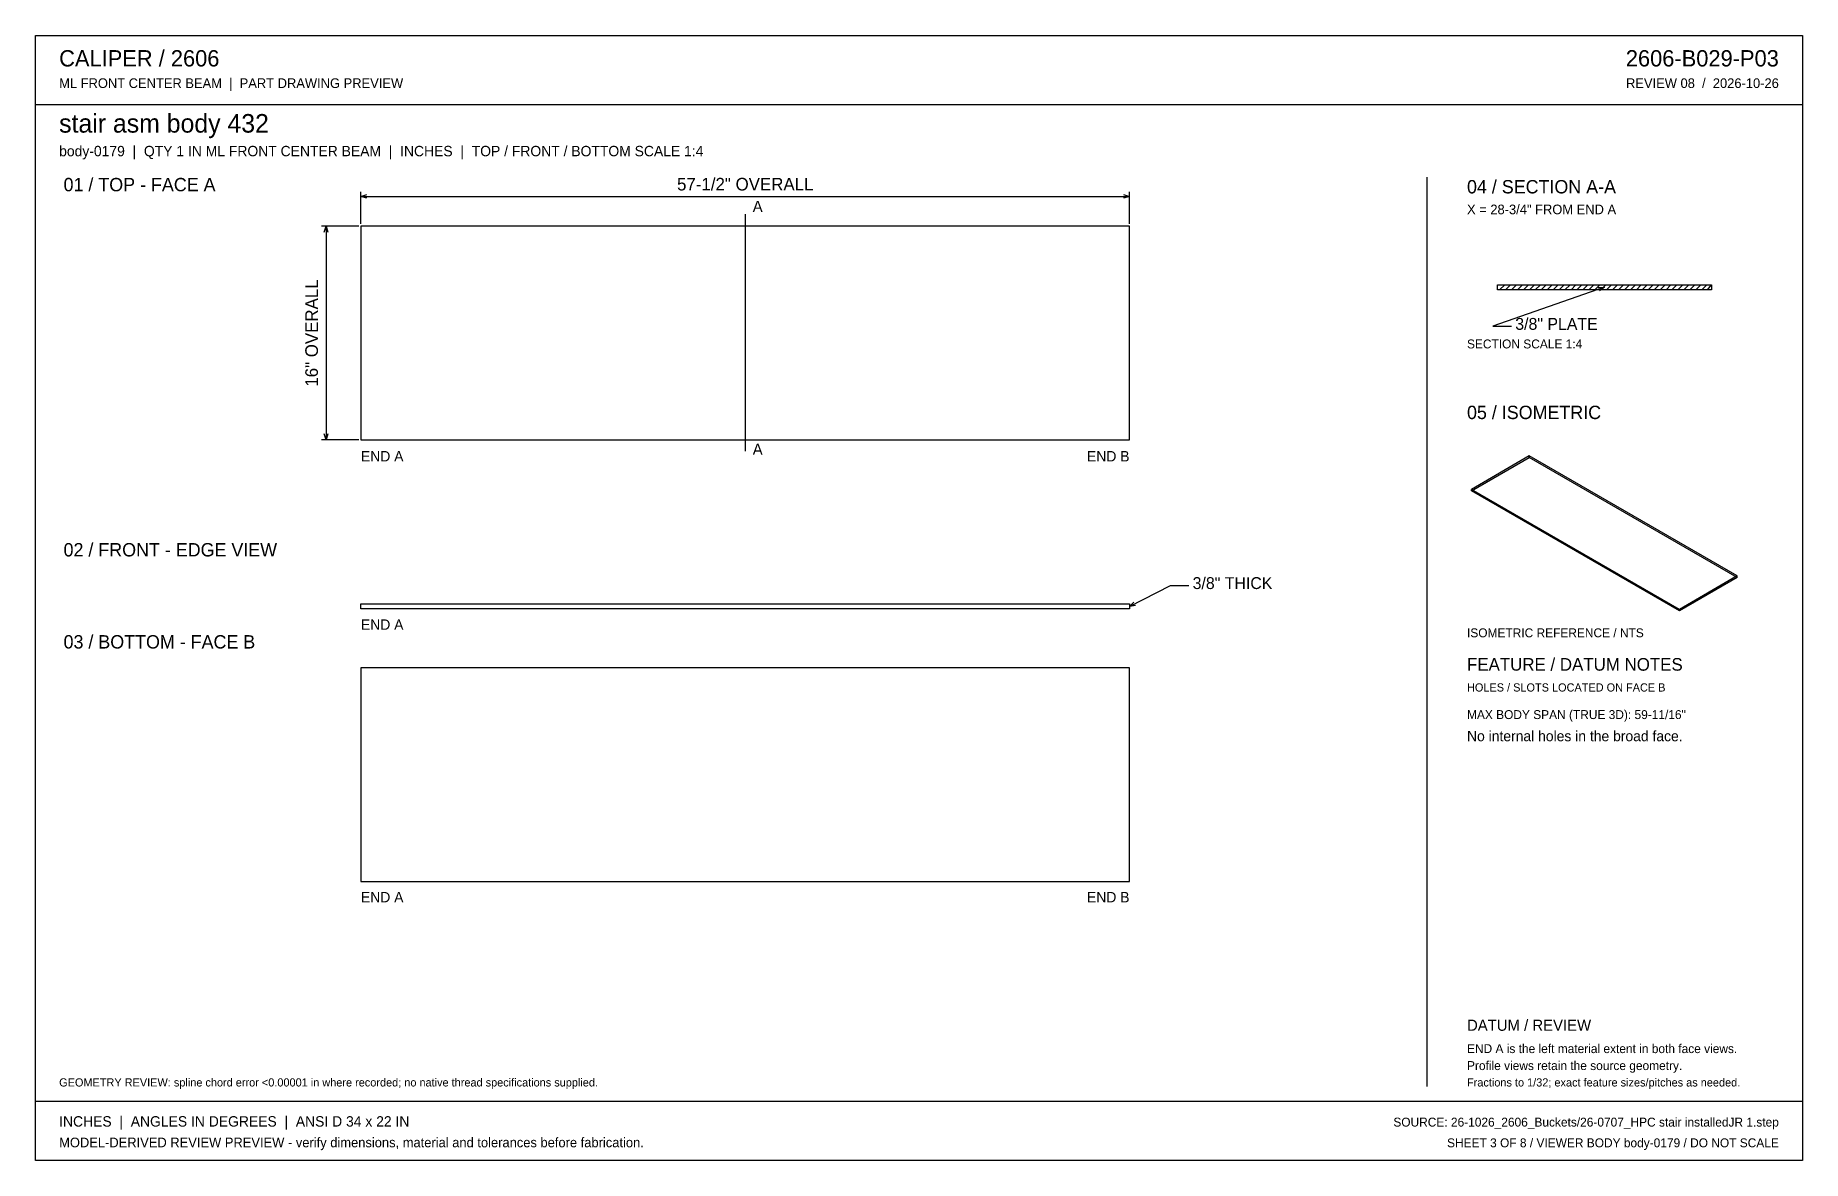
# Model space of a CAD drawing. Header units: inches. Extents: x 2 to 134, y 2 to 86.
import ezdxf
from ezdxf.enums import TextEntityAlignment as Align

# ---------------------------------------------------------------- set-up
doc = ezdxf.new("R2010")
doc.units = ezdxf.units.IN
doc.header["$MEASUREMENT"] = 0

msp = doc.modelspace()

# ---------------------------------------------------------------- linework, layer by layer
at = {"layer": 'ANNOTATION'}
for p, q in [((26.25, 72), (26.25, 74.39)), ((26.25, 74.06), (26.69, 74.19)), ((26.25, 74.06), (83.75, 74.06)), ((26.69, 73.92), (26.25, 74.06)), ((83.31, 74.19), (83.75, 74.06)), ((83.75, 74.06), (83.31, 73.92)), ((83.75, 72), (83.75, 74.39)), ((26.08, 71.83), (23.31, 71.83)), ((23.5, 71.39), (23.64, 71.83)), ((23.64, 71.83), (23.64, 55.83)), ((23.64, 71.83), (23.78, 71.39)), ((55, 72.72), (55, 55)), ((119.28, 67.26), (110.94, 64.35)), ((118.81, 67.24), (119.28, 67.26)), ((119.28, 67.26), (118.9, 66.98)), ((110.94, 64.35), (112.33, 64.35)), ((26.08, 55.83), (23.31, 55.83)), ((23.64, 55.83), (23.5, 56.28)), ((23.78, 56.28), (23.64, 55.83)), ((83.75, 43.37), (86.81, 44.94)), ((83.75, 43.37), (84.08, 43.7)), ((86.81, 44.94), (88.19, 44.94)), ((84.21, 43.45), (83.75, 43.37))]:
    msp.add_line(p, q, dxfattribs=at)
at = {"layer": 'OUTLINE'}
for p, q in [((1.89, 86.11), (134.11, 86.11)), ((1.89, 1.89), (1.89, 86.11)), ((134.11, 86.11), (134.11, 1.89)), ((1.89, 80.94), (134.11, 80.94)), ((106, 75.5), (106, 7.44)), ((26.25, 71.83), (26.25, 55.83)), ((83.75, 71.83), (26.25, 71.83)), ((83.75, 55.83), (83.75, 71.83)), ((111.28, 67.44), (127.28, 67.44)), ((111.28, 67.07), (111.28, 67.44)), ((111.44, 67.07), (111.82, 67.44)), ((111.89, 67.07), (112.26, 67.44)), ((112.33, 67.07), (112.71, 67.44)), ((112.78, 67.07), (113.15, 67.44)), ((113.22, 67.07), (113.6, 67.44)), ((113.67, 67.07), (114.04, 67.44)), ((114.11, 67.07), (114.49, 67.44)), ((114.56, 67.07), (114.93, 67.44)), ((115, 67.07), (115.38, 67.44)), ((115.44, 67.07), (115.82, 67.44)), ((115.89, 67.07), (116.26, 67.44)), ((116.33, 67.07), (116.71, 67.44)), ((116.78, 67.07), (117.15, 67.44)), ((117.22, 67.07), (117.6, 67.44)), ((117.67, 67.07), (118.04, 67.44)), ((118.11, 67.07), (118.49, 67.44)), ((118.56, 67.07), (118.93, 67.44)), ((119, 67.07), (119.38, 67.44)), ((119.44, 67.07), (119.82, 67.44)), ((119.89, 67.07), (120.26, 67.44)), ((120.33, 67.07), (120.71, 67.44)), ((120.78, 67.07), (121.15, 67.44)), ((121.22, 67.07), (121.6, 67.44)), ((121.67, 67.07), (122.04, 67.44)), ((122.11, 67.07), (122.49, 67.44)), ((122.56, 67.07), (122.93, 67.44)), ((123, 67.07), (123.38, 67.44)), ((123.44, 67.07), (123.82, 67.44)), ((123.89, 67.07), (124.26, 67.44)), ((124.33, 67.07), (124.71, 67.44)), ((124.78, 67.07), (125.15, 67.44)), ((125.22, 67.07), (125.6, 67.44)), ((125.67, 67.07), (126.04, 67.44)), ((126.11, 67.07), (126.49, 67.44)), ((126.56, 67.07), (126.93, 67.44)), ((127, 67.07), (127.28, 67.44)), ((127.28, 67.44), (127.28, 67.07)), ((127.28, 67.07), (111.28, 67.07)), ((26.25, 55.83), (83.75, 55.83)), ((113.66, 54.63), (109.33, 52.13)), ((109.33, 52.02), (113.66, 54.52)), ((113.66, 54.52), (113.66, 54.63)), ((129.22, 45.65), (113.66, 54.63)), ((129.22, 45.53), (113.66, 54.52)), ((124.89, 43.15), (109.33, 52.13)), ((109.33, 52.02), (109.33, 52.13)), ((124.89, 43.03), (109.33, 52.02)), ((129.22, 45.65), (124.89, 43.15)), ((129.22, 45.53), (124.89, 43.03)), ((129.22, 45.53), (129.22, 45.65)), ((26.25, 43.56), (83.75, 43.56)), ((26.25, 43.18), (26.25, 43.56)), ((83.75, 43.18), (26.25, 43.18)), ((83.75, 43.56), (83.75, 43.18)), ((124.89, 43.15), (124.89, 43.03)), ((83.75, 38.78), (26.25, 38.78)), ((26.25, 38.78), (26.25, 22.78)), ((83.75, 22.78), (83.75, 38.78)), ((26.25, 22.78), (83.75, 22.78)), ((1.89, 6.33), (134.11, 6.33)), ((134.11, 1.89), (1.89, 1.89))]:
    msp.add_line(p, q, dxfattribs=at)

# ---------------------------------------------------------------- texts
at = {"layer": 'ANNOTATION'}
for s, height, p in [('CALIPER / 2606', 1.2222, (3.67, 83.78)), ('ML FRONT CENTER BEAM  |  PART DRAWING PREVIEW', 0.7222, (3.67, 82.17)), ('stair asm body 432', 1.3889, (3.67, 78.83)), ('body-0179  |  QTY 1 IN ML FRONT CENTER BEAM  |  INCHES  |  TOP / FRONT / BOTTOM SCALE 1:4', 0.7778, (3.67, 77.06)), ('01 / TOP - FACE A', 1, (4, 74.44)), ('04 / SECTION A-A', 1, (109, 74.28)), ('A', 0.833, (55.56, 72.89)), ('X = 28-3/4" FROM END A', 0.7222, (109, 72.72)), ('3/8" PLATE', 0.889, (112.61, 64.07)), ('SECTION SCALE 1:4', 0.6667, (109, 62.68)), ('05 / ISOMETRIC', 1, (109, 57.39)), ('A', 0.833, (55.56, 54.72)), ('END A', 0.778, (26.25, 54.22)), ('02 / FRONT - EDGE VIEW', 1, (4, 47.11)), ('3/8" THICK', 0.889, (88.47, 44.67)), ('END A', 0.778, (26.25, 41.62)), ('03 / BOTTOM - FACE B', 1, (4, 40.22)), ('ISOMETRIC REFERENCE / NTS', 0.6667, (109, 41.06)), ('FEATURE / DATUM NOTES', 0.9444, (109, 38.56)), ('HOLES / SLOTS LOCATED ON FACE B', 0.6111, (109, 37)), ('MAX BODY SPAN (TRUE 3D): 59-11/16"', 0.6667, (109, 34.94)), ('No internal holes in the broad face.', 0.7778, (109, 33.28)), ('END A', 0.778, (26.25, 21.22)), ('DATUM / REVIEW', 0.8333, (109, 11.61)), ('END A is the left material extent in both face views.', 0.6667, (109, 9.94)), ('Profile views retain the source geometry.', 0.6667, (109, 8.67)), ('GEOMETRY REVIEW: spline chord error <0.00001 in where recorded; no native thread specifications supplied.', 0.61111, (3.67, 7.44)), ('Fractions to 1/32; exact feature sizes/pitches as needed.', 0.6111, (109, 7.44)), ('INCHES  |  ANGLES IN DEGREES  |  ANSI D 34 x 22 IN', 0.7778, (3.67, 4.44)), ('MODEL-DERIVED REVIEW PREVIEW - verify dimensions, material and tolerances before fabrication.', 0.7222, (3.67, 2.89))]:
    msp.add_text(s, height=height, dxfattribs=at).set_placement(p)
for s, height, p in [('2606-B029-P03', 1.2222, (132.33, 83.78)), ('REVIEW 08  /  2026-10-26', 0.7222, (132.33, 82.17)), ('END B', 0.778, (83.75, 54.22)), ('END B', 0.778, (83.75, 21.22)), ('SOURCE: 26-1026_2606_Buckets/26-0707_HPC stair installedJR 1.step', 0.6667, (132.33, 4.44)), ('SHEET 3 OF 8 / VIEWER BODY body-0179 / DO NOT SCALE', 0.6667, (132.33, 2.89))]:
    msp.add_text(s, height=height, dxfattribs=at).set_placement(p, align=Align.RIGHT)
msp.add_text('57-1/2" OVERALL', height=0.9444, dxfattribs=at).set_placement((55, 74.5), align=Align.CENTER)
msp.add_text('16" OVERALL', height=0.9444, rotation=90, dxfattribs=at).set_placement((23.03, 63.83), align=Align.CENTER)

doc.saveas('drawing.dxf')
